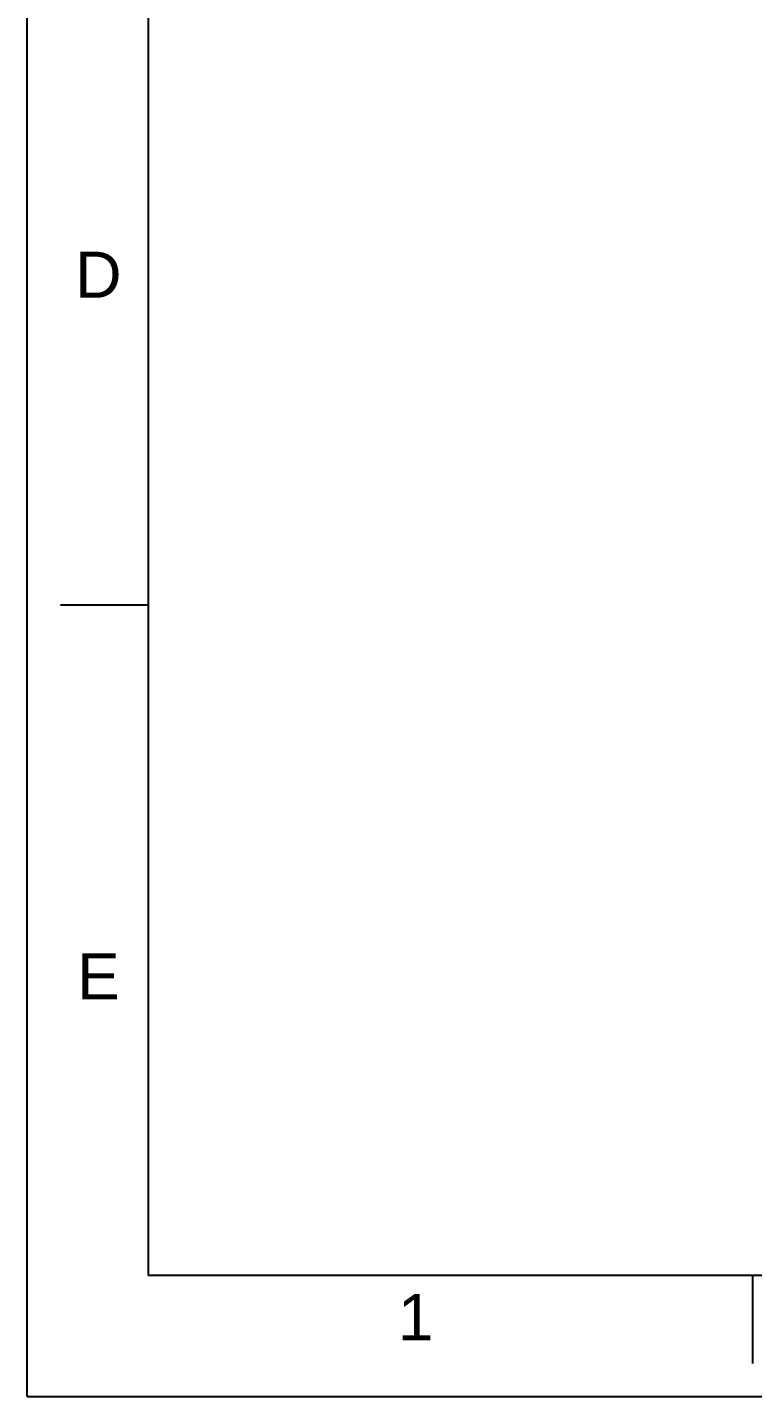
# Model space of a CAD drawing. Header units: millimetres. Extents: x 2985 to 3826, y 1462 to 2056.
# Drawn here: x 2985.1 to 3105.3, y 1461.8 to 1688.3 of the extents above; entities that cross this region are included whole.
import ezdxf

# ---------------------------------------------------------------- set-up
doc = ezdxf.new("R2010")
doc.units = ezdxf.units.MM
doc.layers.add('FORM', color=7, linetype='Continuous')
doc.styles.get("Standard").update_dxf_attribs({"font": 'arial.ttf'})

msp = doc.modelspace()

# ---------------------------------------------------------------- linework, layer by layer
at = {"layer": 'FORM', "color": 7, "linetype": 'Continuous'}
for p, q in [((2985.13, 1461.76), (2985.13, 2056.47)), ((3005.16, 2036.44), (3005.16, 1481.78)), ((3005.16, 1592.72), (2990.6, 1592.72)), ((3806.11, 1481.78), (3005.16, 1481.78)), ((3105.28, 1481.78), (3105.28, 1467.23)), ((2985.13, 1461.76), (3826.13, 1461.76))]:
    msp.add_line(p, q, dxfattribs=at)

# ---------------------------------------------------------------- texts
at = {"layer": 'FORM', "char_height": 7.63, "attachment_point": 5}
for s, width, insert in [('D', 10.0119, (2996.9, 1647.41)), ('E', 10.0119, (2996.9, 1531.3)), ('1', 50.0595, (3049.44, 1474.9))]:
    msp.add_mtext_dynamic_manual_height_columns(s, width=width, gutter_width=12.51, heights=[0], dxfattribs=dict(at, insert=insert))

doc.saveas('drawing.dxf')
